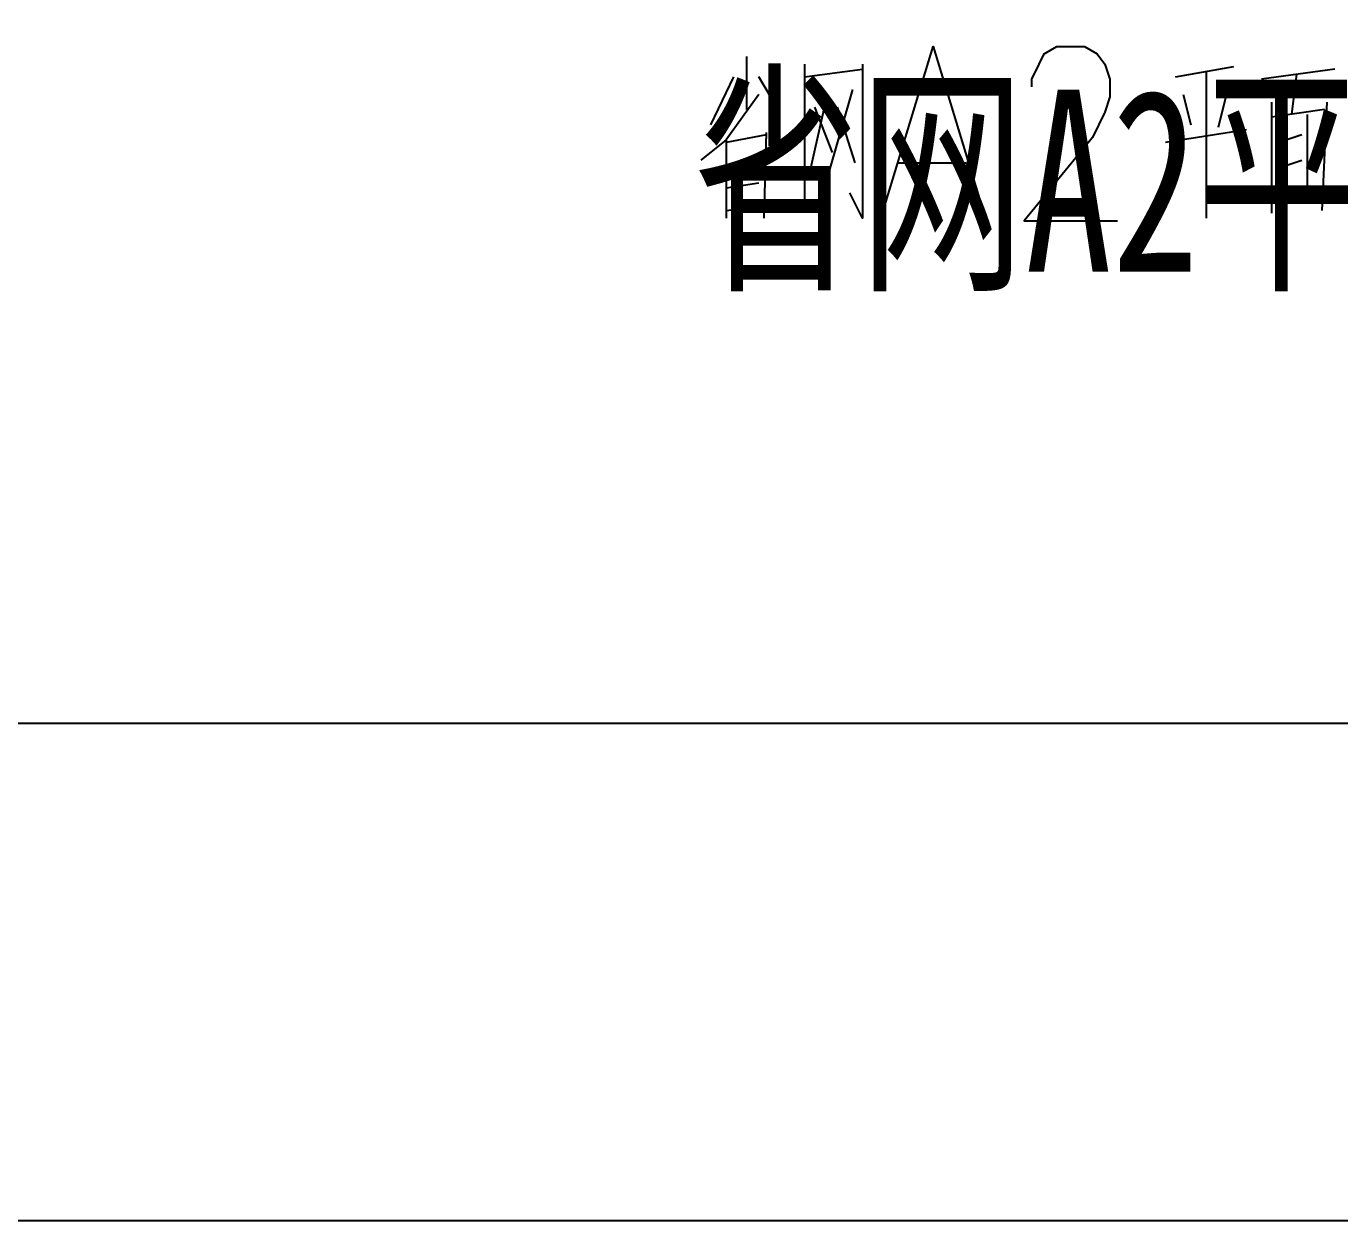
# Model space of a CAD drawing. Header units: metres. Extents: x 17 to 1264, y 17 to 859.
# Drawn here: x 157.1 to 232, y 16.9 to 85 of the extents above; entities that cross this region are included whole.
import ezdxf

# ---------------------------------------------------------------- set-up
doc = ezdxf.new("R2010")
doc.units = ezdxf.units.M
for name, color, linetype in [('LINES', 7, 'Continuous'), ('POLYLINES', 4, 'Continuous'), ('RECTS', 7, 'Continuous'), ('TEXTS', 3, 'Continuous')]:
    doc.layers.add(name, color=color, linetype=linetype)

msp = doc.modelspace()

# ---------------------------------------------------------------- linework, layer by layer
at = {"layer": 'LINES'}
for p, q in [((198.14, 83.23), (198.14, 80.21)), ((201.45, 82.8), (201.45, 74.59)), ((201.45, 82.08), (204.76, 82.51)), ((222.62, 82.08), (225.93, 82.66)), ((231.69, 82.51), (227.51, 81.94)), ((196.12, 79.34), (197.42, 82.08)), ((199.87, 80.35), (198.86, 82.08)), ((224.35, 82.37), (224.35, 74.02)), ((229.24, 79.92), (229.53, 82.22)), ((202.75, 81.07), (201.74, 76.61)), ((204.19, 81.36), (202.75, 76.32)), ((223.05, 81.07), (223.48, 79.34)), ((225.07, 79.2), (225.64, 81.5)), ((202.03, 80.35), (203.03, 77.76)), ((203.32, 80.35), (204.33, 77.18)), ((228.09, 80.64), (228.09, 74.3)), ((231.11, 80.21), (228.09, 79.78)), ((230.97, 74.45), (231.26, 80.64)), ((228.95, 79.92), (228.95, 75.17)), ((230.11, 79.92), (230.11, 75.31)), ((199.29, 78.77), (196.99, 78.34)), ((199.15, 74.02), (199.29, 78.91)), ((226.65, 79.06), (222.04, 78.34)), ((229.82, 78.77), (228.95, 78.48)), ((196.99, 78.48), (196.99, 74.02)), ((196.99, 77.04), (198.86, 77.33)), ((206.78, 77.18), (210.67, 77.18)), ((228.95, 77.04), (229.82, 77.33)), ((196.99, 75.74), (198.86, 76.03)), ((228.09, 75.02), (230.97, 75.46)), ((196.99, 74.45), (199.15, 74.74)), ((87.76, 45.22), (1179.14, 45.22))]:
    msp.add_line(p, q, dxfattribs=at)
at = {"layer": 'POLYLINES'}
for points in [[(205.77, 73.87), (208.79, 83.81), (211.82, 73.87)], [(214.41, 81.5), (214.41, 81.94), (214.84, 82.8), (215.13, 83.38), (215.85, 83.81), (217.43, 83.81), (218.15, 83.38), (218.59, 82.8), (218.87, 81.94), (218.87, 80.93), (218.59, 80.06), (217.87, 78.62), (213.98, 73.87), (219.31, 73.87)], [(204.76, 82.8), (204.76, 74.02), (204.04, 75.46)], [(198.86, 81.07), (196.99, 78.48), (195.55, 77.33)]]:
    msp.add_lwpolyline(points, dxfattribs=at)
at = {"layer": 'RECTS'}
msp.add_lwpolyline([(16.84, 858.82), (1207.43, 858.82), (1207.43, 16.85), (16.84, 16.85)], dxfattribs=at)

# ---------------------------------------------------------------- texts
at = {"layer": 'TEXTS', "width": 0.700461}
msp.add_text('省网A2平面SDH设备机架图', height=10.39, dxfattribs=at).set_placement((195.11, 70.96))

doc.saveas('drawing.dxf')
